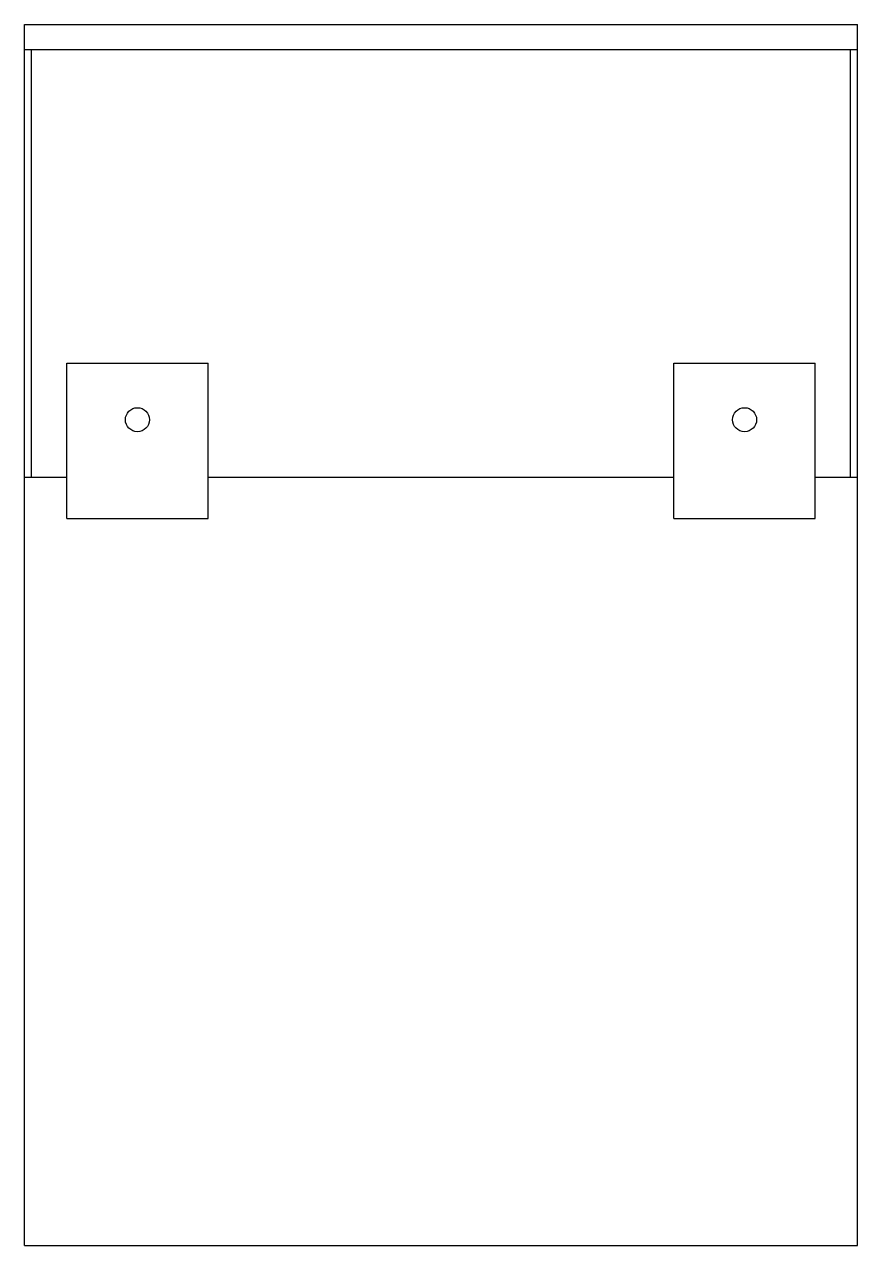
# Model space of a CAD drawing. Header units: millimetres. Extents: x 94 to 212, y 537 to 710.
import ezdxf

# ---------------------------------------------------------------- set-up
doc = ezdxf.new("R2010")
doc.units = ezdxf.units.MM
doc.layers.add('Projection', color=7, linetype='CONTINUOUS')

msp = doc.modelspace()

# ---------------------------------------------------------------- linework, layer by layer
at = {"layer": 'Projection'}
for p, q in [((94, 706.467), (94, 710)), ((94, 710), (212, 710)), ((212, 706.467), (212, 710)), ((94, 645.867), (94, 706.467)), ((94, 706.467), (212, 706.467)), ((95, 645.867), (95, 706.467)), ((211, 645.867), (211, 706.467)), ((212, 645.867), (212, 706.467)), ((100, 640), (100, 662)), ((100, 662), (120, 662)), ((120, 640), (120, 662)), ((186, 662), (206, 662)), ((186, 640), (186, 662)), ((206, 640), (206, 662)), ((94, 537), (94, 645.867)), ((94, 645.867), (100, 645.867)), ((120, 645.867), (186, 645.867)), ((206, 645.867), (212, 645.867)), ((212, 537), (212, 645.867)), ((100, 640), (120, 640)), ((186, 640), (206, 640)), ((94, 537), (212, 537))]:
    msp.add_line(p, q, dxfattribs=at)
for centre in [(110, 654), (196, 654)]:
    msp.add_circle(centre, 1.7, dxfattribs=at)

doc.saveas('drawing.dxf')
